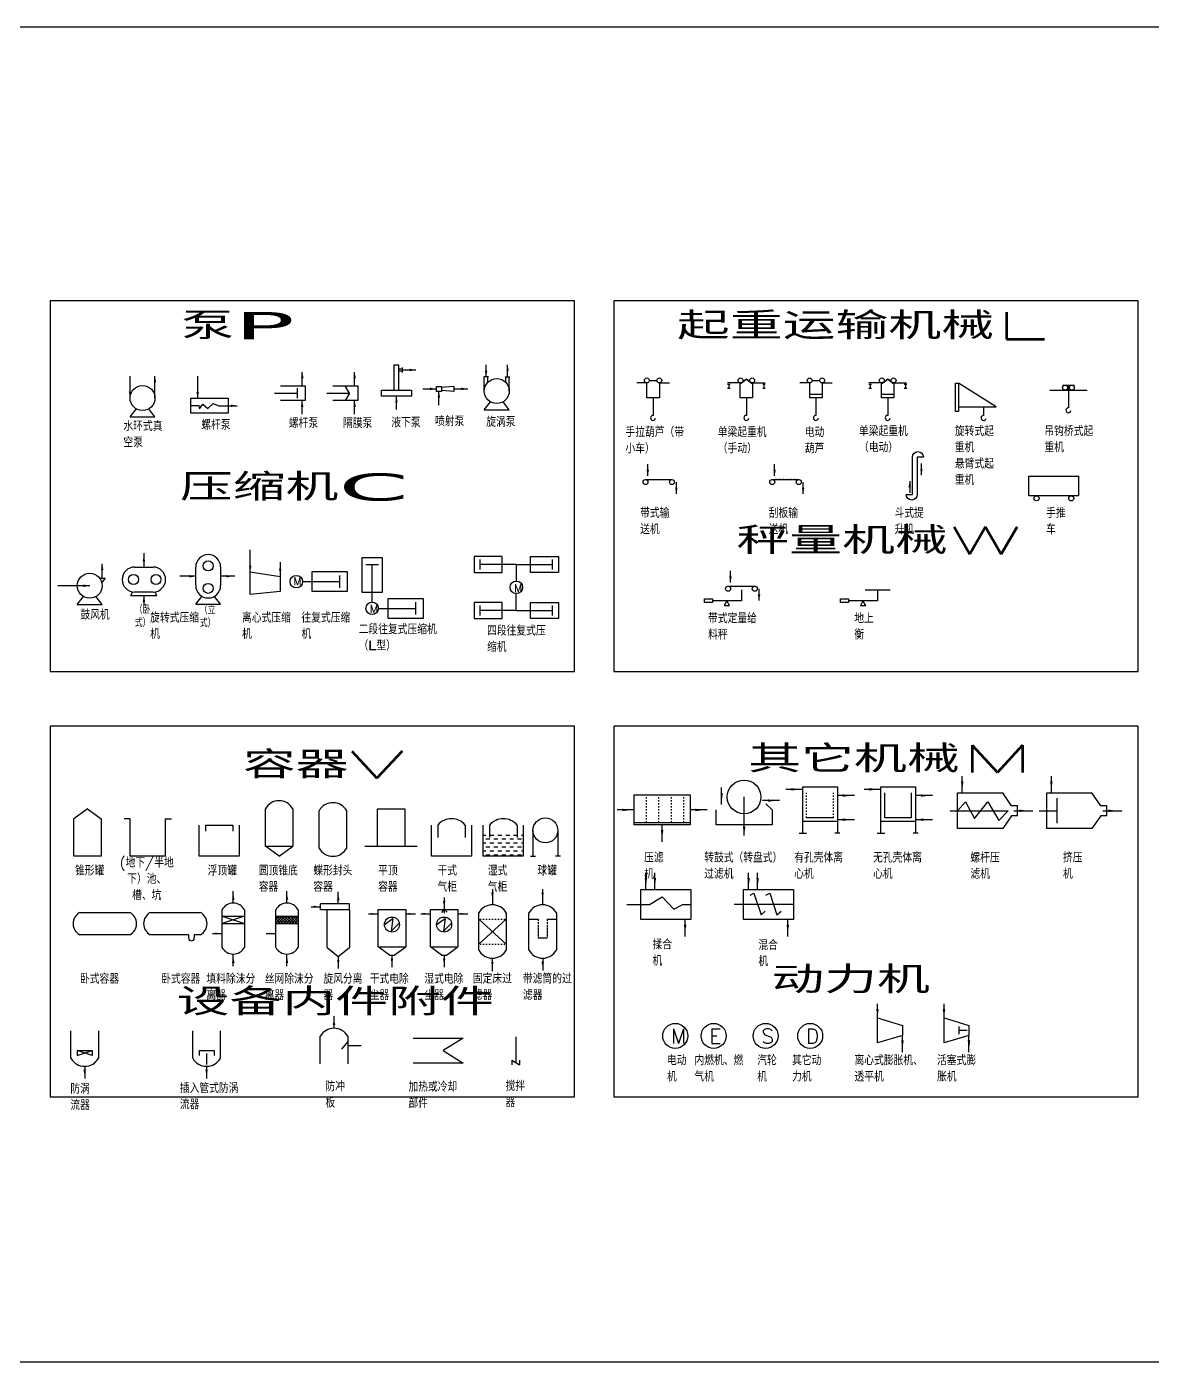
# Model space of a CAD drawing. Header units: millimetres. Extents: x 320 to 2980, y -19 to 1051.
# Drawn here: x 1423 to 2325, y -19 to 1051 of the extents above; entities that cross this region are included whole.
import ezdxf

# ---------------------------------------------------------------- set-up
doc = ezdxf.new("R2010")
doc.units = ezdxf.units.MM
doc.header["$LTSCALE"] = 0.08
doc.linetypes.add('ACAD_ISO03W100', pattern=[30, 12, -18])
doc.styles.get("Standard").update_dxf_attribs({"font": 'txt', "bigfont": 'gbcbig.shx'})

msp = doc.modelspace()

# ---------------------------------------------------------------- hatches: boundary and pattern name
h = msp.add_hatch()
h.set_pattern_fill('ANSI37', color=256, scale=0.5, style=0)
h.set_pattern_definition([(45, (-14.8865, 0), (-1.122532, 1.122532), []), (135, (-14.8865, 0), (-1.122532, -1.122532), [])])
h.paths.add_polyline_path([(1640.4, 332.3), (1640.4, 338.3), (1622.4, 338.3), (1622.4, 332.3)])

# ---------------------------------------------------------------- linework, layer by layer
for p, q in [((1505.7, 753.3), (1505.7, 770.9)), ((1525.7, 753.3), (1525.7, 770.9)), ((1559.9, 753.2), (1559.9, 770.8)), ((1643.7, 763.2), (1643.7, 774.1)), ((1685.6, 763.2), (1685.6, 774.1)), ((1721.1, 776.8), (1723.7, 776.8)), ((1721.1, 774.7), (1721.1, 776.8)), ((1723.7, 774.7), (1721.1, 774.7)), ((1723.7, 777.8), (1723.7, 773.7)), ((1723.7, 775.8), (1734.6, 775.8)), ((1790.9, 770.3), (1790.9, 779.8)), ((1808.1, 770.3), (1808.1, 779.8)), ((1626.1, 763.2), (1646.1, 763.2)), ((1639.6, 761.2), (1639.6, 753.2)), ((1646.1, 763.2), (1646.1, 751.2)), ((1668.1, 763.2), (1688.1, 763.2)), ((1681.6, 757.2), (1678.1, 763.2)), ((1688.1, 763.2), (1688.1, 751.2)), ((1740.2, 760.6), (1751.1, 760.6)), ((1751.1, 762.6), (1755.1, 762.6)), ((1751.1, 758.6), (1751.1, 762.6)), ((1755.1, 762.6), (1755.1, 758.6)), ((1765.1, 762.6), (1755.1, 761.7)), ((1765.1, 762.6), (1765.1, 758.6)), ((1765.3, 760.6), (1776.2, 760.6)), ((1792.9, 770.3), (1789, 770.3)), ((1789.5, 758.9), (1789.5, 770.3)), ((1792.4, 766), (1792.4, 770.3)), ((1806.1, 770.3), (1810, 770.3)), ((1806.6, 766), (1806.6, 770.3)), ((1809.5, 758.9), (1809.5, 770.3)), ((1984.4, 764.3), (1986.4, 764.3)), ((1984.4, 761.3), (1986.4, 761.3)), ((1985.4, 764.3), (1985.4, 761.3)), ((2012.5, 764.3), (2014.5, 764.3)), ((2012.5, 761.3), (2014.5, 761.3)), ((2013.5, 764.3), (2013.5, 761.3)), ((2097.6, 764.3), (2099.6, 764.3)), ((2097.6, 761.3), (2099.6, 761.3)), ((2098.6, 764.3), (2098.6, 761.3)), ((2125.8, 764.3), (2127.8, 764.3)), ((2125.8, 761.3), (2127.8, 761.3)), ((2126.8, 764.3), (2126.8, 761.3)), ((1621.4, 757.2), (1639.6, 757.2)), ((1646.1, 751.2), (1626.1, 751.2)), ((1643.6, 740.3), (1643.6, 751.2)), ((1663.4, 757.2), (1681.6, 757.2)), ((1688.1, 751.2), (1668.1, 751.2)), ((1681.6, 757.2), (1678.1, 751.2)), ((1685.6, 740.3), (1685.6, 751.2)), ((1719.1, 744), (1719.1, 754.8)), ((1755.1, 758.6), (1751.1, 758.6)), ((1753.1, 747.7), (1753.1, 758.6)), ((1765.1, 758.6), (1755.1, 759.4)), ((1789.5, 743.9), (1794.5, 750.3)), ((1809.5, 743.9), (1804.5, 750.3)), ((1505.7, 738.3), (1510.8, 744.6)), ((1525.7, 738.3), (1520.7, 744.6)), ((1789.5, 743.9), (1809.5, 743.9)), ((1505.7, 738.3), (1525.7, 738.3)), ((1920.4, 690.9), (1920.4, 700.3)), ((2022, 690.9), (2022, 700.3)), ((2139.6, 691.4), (2139.6, 700.8)), ((1943.3, 676.5), (1943.3, 685.9)), ((2044.9, 676.5), (2044.9, 685.9)), ((2130.2, 686.8), (2130.2, 677.4)), ((1602, 614), (1602, 631.6)), ((1516.8, 629.1), (1516.8, 617.9)), ((1626, 621.7), (1626, 610.4)), ((1786.2, 616), (1786.2, 624)), ((1844, 616), (1844, 624)), ((1483.4, 609), (1483.4, 620.4)), ((1509.4, 617.9), (1524.2, 617.9)), ((1558.3, 610.5), (1545.5, 610.5)), ((1558.3, 603.1), (1558.3, 617.9)), ((1578.3, 617.9), (1578.3, 603.1)), ((1589.6, 610.5), (1578.3, 610.5)), ((1673.7, 601.2), (1673.7, 611.2)), ((1704.7, 619.6), (1694.7, 619.6)), ((1699.7, 589.8), (1699.7, 619.6)), ((1815.1, 620), (1786.2, 620)), ((1815.1, 620), (1844, 620)), ((1815.1, 620), (1815.1, 606.6)), ((1986.7, 605.4), (1986.7, 614.8)), ((1473.4, 602.9), (1447.8, 602.9)), ((1481.2, 609), (1485.8, 609)), ((1485.8, 609), (1483, 605.5)), ((1643.9, 606.2), (1673.7, 606.2)), ((1995.5, 599.6), (1995.5, 590.9)), ((2009.6, 591), (2009.6, 600.4)), ((2094.5, 599.6), (2114.5, 599.6)), ((2104.5, 599.6), (2104.5, 590.9)), ((1463.4, 587.9), (1468.4, 594.2)), ((1483.4, 587.9), (1478.3, 594.2)), ((1506.4, 594.9), (1507.8, 598)), ((1527.2, 594.9), (1506.4, 594.9)), ((1524.2, 597.9), (1509.4, 597.9)), ((1516.8, 594.9), (1516.8, 587.1)), ((1527.2, 594.9), (1525.8, 598)), ((1558.3, 588.1), (1563.3, 594.4)), ((1578.3, 588.1), (1573.3, 594.4)), ((1734.5, 579.8), (1734.5, 589.8)), ((1815.1, 583.2), (1815.1, 596.6)), ((1995.5, 590.9), (1972.2, 590.9)), ((2104.5, 590.9), (2081.2, 590.9)), ((1463.4, 587.9), (1483.4, 587.9)), ((1558.3, 588.1), (1578.3, 588.1)), ((1704.7, 584.8), (1734.5, 584.8)), ((1786.2, 579.2), (1786.2, 587.2)), ((1815.1, 583.2), (1786.2, 583.2)), ((1815.1, 583.2), (1844, 583.2)), ((1844, 579.2), (1844, 587.2)), ((2172.3, 436.9), (2172.3, 450.4)), ((2243.7, 436.9), (2243.7, 450.4)), ((1979.6, 427.7), (1979.6, 441.2)), ((2044.6, 439.8), (2031.1, 439.8)), ((2044.6, 441.9), (2072.3, 441.9)), ((2044.6, 404.7), (2044.6, 441.9)), ((2072.3, 441.9), (2072.3, 404.7)), ((2107.2, 439.8), (2093.7, 439.8)), ((2107.2, 441.9), (2134.9, 441.9)), ((2107.2, 404.7), (2107.2, 441.9)), ((2134.9, 441.9), (2134.9, 404.7)), ((1997.6, 402.7), (1997.6, 433.7)), ((2025.9, 430.8), (2012.4, 430.8)), ((2020.1, 423.3), (2015, 428.3)), ((2086, 434.8), (2072.4, 434.8)), ((2110.2, 417), (2110.2, 437)), ((2131.7, 417), (2131.7, 437)), ((2148.6, 434.8), (2135, 434.8)), ((2168.6, 436.9), (2204.7, 436.9)), ((2168.6, 408.3), (2168.6, 436.9)), ((2168.6, 422.6), (2174.9, 429.9)), ((2174.9, 429.9), (2182.1, 416.4)), ((2182.1, 416.4), (2192.7, 429.7)), ((2192.7, 429.7), (2201.7, 414.8)), ((2211.7, 426.6), (2204.7, 436.9)), ((2240, 436.9), (2276.2, 436.9)), ((2240, 408.3), (2240, 436.9)), ((2248.2, 432.6), (2248.2, 412.6)), ((2283.2, 426.6), (2276.2, 436.9)), ((1909.4, 423.3), (1895.8, 423.3)), ((1967.9, 423.3), (1954.4, 423.3)), ((1975.1, 411.3), (1975.1, 423.3)), ((2020.1, 423.3), (2020.1, 411.3)), ((2162.6, 422.6), (2209, 422.6)), ((2201.7, 414.8), (2209, 422.6)), ((2211.7, 418.6), (2204.7, 408.3)), ((2216.7, 426.6), (2211.7, 426.6)), ((2216.7, 418.6), (2211.7, 418.6)), ((2213.6, 422.6), (2228.8, 422.6)), ((2216.7, 418.6), (2216.7, 426.6)), ((2234, 422.6), (2248.2, 422.6)), ((2283.2, 418.6), (2276.2, 408.3)), ((2288.1, 426.6), (2283.2, 426.6)), ((2288.1, 418.6), (2283.2, 418.6)), ((2285, 422.6), (2300.2, 422.6)), ((2288.1, 418.6), (2288.1, 426.6)), ((1909.4, 413.3), (1954.4, 413.3)), ((1931.9, 397.8), (1931.9, 411.3)), ((2020.1, 411.3), (1975.1, 411.3)), ((2072.3, 414), (2044.6, 414)), ((2069.1, 417), (2047.6, 417)), ((2086, 415.5), (2072.4, 415.5)), ((2134.9, 414), (2107.2, 414)), ((2131.7, 417), (2110.2, 417)), ((2148.6, 415.5), (2135, 415.5)), ((2204.7, 408.3), (2168.6, 408.3)), ((2276.2, 408.3), (2240, 408.3)), ((1788.7, 403.2), (1790.7, 403.2)), ((1788.7, 396.9), (1790.7, 396.9)), ((1790.7, 400.1), (1793.9, 400.1)), ((1793.9, 403.2), (1797, 403.2)), ((1793.9, 396.9), (1797, 396.9)), ((1797, 400.1), (1800.2, 400.1)), ((1800.2, 403.2), (1803.4, 403.2)), ((1800.2, 396.9), (1803.4, 396.9)), ((1803.4, 400.1), (1806.6, 400.1)), ((1806.6, 403.2), (1809.8, 403.2)), ((1806.6, 396.9), (1809.8, 396.9)), ((1809.8, 400.1), (1812.9, 400.1)), ((1812.9, 403.2), (1816.1, 403.2)), ((1812.9, 396.9), (1816.1, 396.9)), ((1816.1, 400.1), (1819.3, 400.1)), ((1819.3, 403.2), (1820.7, 403.2)), ((1819.3, 396.9), (1820.7, 396.9)), ((2041.6, 404.7), (2047.6, 404.7)), ((2074.3, 404.7), (2070.3, 404.7)), ((2104.2, 404.7), (2110.2, 404.7)), ((2136.9, 404.7), (2132.9, 404.7)), ((1693.8, 394.2), (1735.8, 394.2)), ((1788.7, 390.5), (1790.7, 390.5)), ((1790.7, 393.7), (1793.9, 393.7)), ((1790.7, 387.4), (1793.9, 387.4)), ((1793.9, 390.5), (1797, 390.5)), ((1797, 393.7), (1800.2, 393.7)), ((1797, 387.4), (1800.2, 387.4)), ((1800.2, 390.5), (1803.4, 390.5)), ((1803.4, 393.7), (1806.6, 393.7)), ((1803.4, 387.4), (1806.6, 387.4)), ((1806.6, 390.5), (1809.8, 390.5)), ((1809.8, 393.7), (1812.9, 393.7)), ((1809.8, 387.4), (1812.9, 387.4)), ((1812.9, 390.5), (1816.1, 390.5)), ((1816.1, 393.7), (1819.3, 393.7)), ((1816.1, 387.4), (1819.3, 387.4)), ((1819.3, 390.5), (1820.7, 390.5)), ((1826.4, 386.2), (1830.4, 386.2)), ((1850.4, 386.2), (1846.4, 386.2)), ((1918.9, 359.5), (1918.9, 373)), ((1926.1, 359.5), (1926.1, 373)), ((2001.2, 359.5), (2001.2, 373)), ((2008.4, 359.5), (2008.4, 373)), ((1588.4, 348.5), (1588.4, 358.1)), ((1631.4, 348.5), (1631.4, 358.1)), ((1672.5, 348.2), (1672.5, 357.8)), ((1757.3, 353.2), (1757.3, 340.6)), ((1796, 359.9), (1796, 347.3)), ((1836.2, 359.9), (1836.2, 347.3)), ((1921.7, 347.5), (1931.9, 353.7)), ((1931.9, 353.7), (1941.2, 343.9)), ((2002.4, 355), (2005.5, 356.6)), ((2005.5, 356.6), (2011.2, 339.2)), ((2015.1, 355), (2018.2, 356.6)), ((2018.2, 356.6), (2023.9, 339.2)), ((1650.7, 345.7), (1658.4, 345.7)), ((1757.1, 343.4), (1755.1, 341.1)), ((1757.5, 343.4), (1759.7, 341.3)), ((1903.6, 347.5), (1921.7, 347.5)), ((1941.2, 343.9), (1948.6, 347.5)), ((1948.6, 347.5), (1954.8, 347.5)), ((2037.1, 347.5), (1989.5, 347.5)), ((1579.4, 338.3), (1597.4, 338.3)), ((1597.4, 338.3), (1579.4, 332.3)), ((1579.4, 338.3), (1597.4, 332.3)), ((1579.4, 332.3), (1597.4, 332.3)), ((1622.4, 338.3), (1640.4, 338.3)), ((1622.4, 332.3), (1640.4, 332.3)), ((1696.8, 340), (1704.5, 340)), ((1726.7, 340), (1734.4, 340)), ((1738.6, 340), (1746.3, 340)), ((1768.5, 340), (1776.2, 340)), ((1807, 335.7), (1785, 315.7)), ((1785, 335.7), (1807, 315.7)), ((1825.2, 335.7), (1832.7, 335.7)), ((1839.7, 335.7), (1847.2, 335.7)), ((1950.3, 322), (1950.3, 335.5)), ((2011.2, 339.2), (2014.5, 342.2)), ((2023.9, 339.2), (2027.2, 342.2)), ((2032.6, 322), (2032.6, 335.5)), ((1571.8, 324.3), (1579.4, 324.3)), ((1614.7, 324.3), (1622.4, 324.3)), ((1832.7, 320.7), (1839.7, 320.7)), ((1588.4, 298.1), (1588.4, 307.7)), ((1631.4, 298.1), (1631.4, 307.7)), ((1672.5, 305.8), (1672.5, 296.2)), ((1715.5, 307), (1715.5, 297.4)), ((1757.3, 307), (1757.3, 297.4)), ((1795.9, 304.4), (1795.9, 294.1)), ((1836.3, 304.4), (1836.3, 294.7)), ((2104.4, 254.4), (2104.4, 267.9)), ((2157.7, 254.4), (2157.7, 267.9)), ((1669.1, 248.4), (1669.1, 258)), ((2169.9, 243.7), (2169.9, 249.7)), ((2176.2, 246.7), (2169.9, 246.7)), ((1680.1, 237.8), (1675.1, 231.6)), ((2124.4, 229.2), (2124.4, 242.7)), ((2177.7, 229.2), (2177.7, 242.7)), ((1561, 230.6), (1573, 230.6)), ((1561, 230.6), (1561, 226.6)), ((1567, 228.1), (1567, 219.4)), ((1573, 230.6), (1573, 226.6)), ((1690.9, 234.4), (1680.1, 234.4)), ((1469.4, 217.9), (1469.4, 208.2)), ((1567, 217.9), (1567, 208.2))]:
    msp.add_line(p, q)
at = {"lineweight": 30}
for p, q in [((1919.7, 765.4), (1911.7, 765.4)), ((1929.7, 765.4), (1937.7, 765.4)), ((1994.4, 765.4), (1984.4, 765.4)), ((2004.4, 765.4), (2014.4, 765.4)), ((2050.1, 765.4), (2042.1, 765.4)), ((2060.1, 765.4), (2068.1, 765.4)), ((2107.6, 765.4), (2097.6, 765.4)), ((2117.6, 765.4), (2127.6, 765.4)), ((2199.6, 746.3), (2169.4, 765.3)), ((2252.7, 763.6), (2262.1, 763.6)), ((2257.4, 763.6), (2257.4, 745.5)), ((1924.7, 753.4), (1924.7, 739.4)), ((1999.4, 753.4), (1999.4, 739.4)), ((2050.1, 756.3), (2060.1, 756.3)), ((2055.1, 753.4), (2055.1, 739.4)), ((2107.6, 756.3), (2117.6, 756.3)), ((2112.6, 753.4), (2112.6, 739.4)), ((2242.4, 759.5), (2272.4, 759.5)), ((2169.4, 746.3), (2199.6, 746.3)), ((2189.4, 746.3), (2189.4, 739.3)), ((1918.6, 688), (1939.8, 688)), ((2020.1, 688), (2041.4, 688)), ((2023.2, 688), (2023.2, 688.5)), ((2026.2, 688), (2026.2, 688.5)), ((2026.2, 688), (2026.2, 688.5)), ((2029.2, 688), (2029.2, 688.5)), ((2029.2, 688), (2029.2, 688.5)), ((2032.3, 688), (2032.3, 688.5)), ((2032.3, 688), (2032.3, 688.5)), ((2035.3, 688), (2035.3, 688.5)), ((2035.3, 688), (2035.3, 688.5)), ((2038.3, 688), (2038.3, 688.5)), ((1984.8, 602.5), (2006.1, 602.5)), ((1471.6, 424.2), (1460.6, 416.2)), ((1471.6, 424.2), (1482.6, 416.2)), ((1614.1, 394.2), (1614.1, 424.2)), ((1636.1, 424.2), (1636.1, 394.2)), ((1657.2, 392.6), (1657.2, 422.6)), ((1679.2, 422.6), (1679.2, 392.6)), ((1703.8, 394.2), (1703.8, 424.2)), ((1703.8, 424.2), (1725.8, 424.2)), ((1725.8, 424.2), (1725.8, 394.2)), ((1460.6, 386.2), (1460.6, 416.2)), ((1482.6, 416.2), (1482.6, 386.2)), ((1505.9, 416.2), (1500.9, 416.2)), ((1505.9, 386.2), (1505.9, 416.2)), ((1533.9, 416.2), (1533.9, 386.2)), ((1533.9, 416.2), (1538.9, 416.2)), ((1561.1, 386.2), (1561.1, 411.2)), ((1566.1, 411.2), (1588.1, 411.2)), ((1566.1, 411.2), (1566.1, 406.2)), ((1588.1, 411.2), (1588.1, 406.2)), ((1593.1, 411.2), (1593.1, 386.2)), ((1747.2, 386.2), (1747.2, 411.2)), ((1752.2, 411.2), (1752.2, 401.2)), ((1774.2, 411.2), (1774.2, 401.2)), ((1779.2, 411.2), (1779.2, 386.2)), ((1788.7, 386.2), (1788.7, 411.2)), ((1793.7, 411.2), (1793.7, 401.2)), ((1815.7, 411.2), (1815.7, 401.2)), ((1820.7, 411.2), (1820.7, 386.2)), ((1828.4, 406.9), (1828.4, 386.2)), ((1848.4, 406.9), (1848.4, 386.2)), ((1482.6, 386.2), (1460.6, 386.2)), ((1533.9, 386.2), (1505.9, 386.2)), ((1593.1, 386.2), (1561.1, 386.2)), ((1625.1, 386.2), (1614.1, 394.2)), ((1614.1, 394.2), (1636.1, 394.2)), ((1625.1, 386.2), (1636.1, 394.2)), ((1779.2, 386.2), (1747.2, 386.2)), ((1820.7, 386.2), (1788.7, 386.2)), ((1579.4, 313.2), (1579.4, 343.2)), ((1597.4, 343.2), (1597.4, 313.2)), ((1622.4, 313.2), (1622.4, 343.2)), ((1640.4, 343.2), (1640.4, 313.2)), ((1681.5, 348.2), (1658.4, 348.2)), ((1658.4, 343.2), (1658.4, 348.2)), ((1681.5, 343.2), (1658.4, 343.2)), ((1663.5, 313.2), (1663.5, 343.2)), ((1681.5, 343.2), (1681.5, 348.2)), ((1681.5, 343.2), (1681.5, 313.2)), ((1704.5, 313.6), (1704.5, 343.6)), ((1704.5, 343.6), (1726.5, 343.6)), ((1726.5, 343.6), (1726.5, 313.6)), ((1746.3, 313.6), (1746.3, 343.6)), ((1746.3, 343.6), (1768.3, 343.6)), ((1768.3, 343.6), (1768.3, 313.6)), ((1465.5, 341.2), (1505.5, 341.2)), ((1522, 341.2), (1562, 341.2)), ((1785, 310.9), (1785, 340.9)), ((1807, 340.9), (1807, 310.9)), ((1825.2, 310.9), (1825.2, 340.9)), ((1847.2, 340.9), (1847.2, 310.9)), ((1505.5, 323.2), (1465.5, 323.2)), ((1552.6, 323.2), (1522, 323.2)), ((1552.6, 323.2), (1552.6, 320.7)), ((1562, 323.2), (1557.2, 323.2)), ((1557.2, 323.2), (1557.2, 320.7)), ((1663.5, 313.2), (1672.5, 305.8)), ((1672.5, 305.8), (1681.5, 313.2)), ((1713.5, 307), (1704.5, 313.6)), ((1704.5, 313.6), (1726.5, 313.6)), ((1717.4, 307), (1726.5, 313.6)), ((1755.3, 307), (1746.3, 313.6)), ((1746.3, 313.6), (1768.3, 313.6)), ((1759.2, 307), (1768.3, 313.6)), ((1713.5, 307), (1717.4, 307)), ((1755.3, 307), (1759.2, 307)), ((1458.4, 224.3), (1458.4, 246.3)), ((1480.4, 246.3), (1480.4, 224.3)), ((1556, 224.3), (1556, 246.3)), ((1578, 246.3), (1578, 224.3)), ((1658.1, 220), (1658.1, 242)), ((1680.1, 242), (1680.1, 220)), ((1732.5, 240.5), (1772.5, 240.5)), ((1772.5, 240.5), (1756.6, 230.5)), ((1814.6, 241.4), (1814.6, 220.9)), ((1756.6, 230.5), (1772.5, 220.5)), ((1772.5, 220.5), (1732.5, 220.5)), ((1811.6, 222.7), (1811.6, 219)), ((1811.6, 222.7), (1817.6, 219)), ((1817.6, 222.7), (1817.6, 219))]:
    msp.add_line(p, q, dxfattribs=at)
at = {"lineweight": 35}
for p, q in [((1999.4, 768.4), (1994.4, 764.7)), ((1999.4, 768.4), (2004.4, 764.7)), ((2112.6, 768.4), (2107.6, 764.7)), ((2112.6, 768.4), (2117.6, 764.7))]:
    msp.add_line(p, q, dxfattribs=at)
at = {"linetype": 'ACAD_ISO03W100'}
for p, q in [((1919.4, 413.3), (1919.4, 435.3)), ((1929.4, 413.3), (1929.4, 435.3)), ((1939.4, 413.3), (1939.4, 435.3)), ((1949.4, 413.3), (1949.4, 435.3)), ((2047.6, 417), (2047.6, 437)), ((2069.1, 417), (2069.1, 437))]:
    msp.add_line(p, q, dxfattribs=at)
at = {"linetype": 'ACAD_ISO03W100', "ltscale": 0.5}
for p, q in [((1785, 335.7), (1807, 335.7)), ((1785, 315.7), (1807, 315.7))]:
    msp.add_line(p, q, dxfattribs=at)
at = {"linetype": 'ACAD_ISO03W100', "ltscale": 0.2}
for p, q in [((1832.7, 335.7), (1832.7, 320.7)), ((1832.7, 335.7), (1832.7, 320.7)), ((1839.7, 335.7), (1839.7, 320.7))]:
    msp.add_line(p, q, dxfattribs=at)
for points in [[(319.5, 1050.8), (2979.9, 1050.8), (2979.9, -19.2), (319.5, -19.2)], [(1441.8, 534.2), (1861.8, 534.2), (1861.8, 831.2), (1441.8, 831.2)], [(1893.3, 534.2), (2313.3, 534.2), (2313.3, 831.2), (1893.3, 831.2)], [(1717.1, 759.6), (1721.1, 759.6), (1721.1, 779.6), (1717.1, 779.6)], [(1554.3, 753.2), (1584.3, 753.2), (1584.3, 741.2), (1554.3, 741.2)], [(1707.1, 759.6), (1731.1, 759.6), (1731.1, 754.8), (1707.1, 754.8)], [(1691.7, 597.6), (1691.7, 625.6), (1707.7, 625.6), (1707.7, 597.6)], [(1803.8, 626.4), (1781.4, 626.4), (1781.4, 613.6), (1803.8, 613.6)], [(1826.4, 626.4), (1848.8, 626.4), (1848.8, 613.6), (1826.4, 613.6)], [(1602, 614), (1626, 610.4), (1626, 598.4), (1602, 596)], [(1651.7, 614.2), (1679.7, 614.2), (1679.7, 598.2), (1651.7, 598.2)], [(1712.5, 592.8), (1740.5, 592.8), (1740.5, 576.8), (1712.5, 576.8)], [(1803.8, 589.6), (1781.4, 589.6), (1781.4, 576.8), (1803.8, 576.8)], [(1826.4, 589.6), (1848.8, 589.6), (1848.8, 576.8), (1826.4, 576.8)], [(1965.9, 592.4), (1972.2, 592.4), (1972.2, 589.5), (1965.9, 589.5)], [(1983.8, 590.9), (1981.6, 587.2), (1986, 587.2)], [(2074.9, 592.4), (2081.2, 592.4), (2081.2, 589.5), (2074.9, 589.5)], [(2092.8, 590.9), (2090.7, 587.2), (2095, 587.2)], [(1441.8, 193.5), (1861.8, 193.5), (1861.8, 490.5), (1441.8, 490.5)], [(1893.3, 193.5), (2313.3, 193.5), (2313.3, 490.5), (1893.3, 490.5)], [(1909.4, 435.3), (1954.4, 435.3), (1954.4, 411.3), (1909.4, 411.3)], [(1914.8, 359.5), (1954.8, 359.5), (1954.8, 335.5), (1914.8, 335.5)], [(1997.1, 359.5), (2037.1, 359.5), (2037.1, 335.5), (1997.1, 335.5)], [(2104.4, 256.7), (2124.4, 250.7), (2124.4, 242.7), (2104.4, 236.7)], [(2157.7, 256.7), (2177.7, 250.7), (2177.7, 242.7), (2157.7, 236.7)]]:
    msp.add_lwpolyline(points, close=True)
for points in [[(1525.7, 765.9, 2, 0, 0), (1525.7, 770.9, 0, 0, 0)], [(1643.7, 769.1, 2, 0, 0), (1643.7, 774.1, 0, 0, 0)], [(1685.6, 769.1, 2, 0, 0), (1685.6, 774.1, 0, 0, 0)], [(1729.6, 775.8, 2, 0, 0), (1734.6, 775.8, 0, 0, 0)], [(1790.9, 775.3, 2, 0, 0), (1790.9, 770.3, 0, 0, 0)], [(1808.1, 775.1, 2, 0, 0), (1808.1, 780.1, 0, 0, 0)], [(1746.1, 760.6, 2, 0, 0), (1751.1, 760.6, 0, 0, 0)], [(1771.2, 760.6, 2, 0, 0), (1776.2, 760.6, 0, 0, 0)], [(1505.7, 758.3, 2, 0, 0), (1505.7, 753.3, 0, 0, 0)], [(1559.9, 758.2, 2, 0, 0), (1559.9, 753.2, 0, 0, 0)], [(1643.6, 746.2, 2, 0, 0), (1643.6, 751.2, 0, 0, 0)], [(1685.6, 746.2, 2, 0, 0), (1685.6, 751.2, 0, 0, 0)], [(1719.1, 749.8, 2, 0, 0), (1719.1, 754.8, 0, 0, 0)], [(1753.1, 753.6, 2, 0, 0), (1753.1, 758.6, 0, 0, 0)], [(1586.6, 747.1, 2, 0, 0), (1591.6, 747.1, 0, 0, 0)], [(1920.4, 695.9, 2, 0, 0), (1920.4, 690.9, 0, 0, 0)], [(2022, 695.9, 2, 0, 0), (2022, 690.9, 0, 0, 0)], [(2139.6, 696.4, 2, 0, 0), (2139.6, 691.4, 0, 0, 0)], [(2130.2, 681.8, 2, 0, 0), (2130.2, 686.8, 0, 0, 0)], [(1943.3, 681.5, 2, 0, 0), (1943.3, 676.5, 0, 0, 0)], [(2044.9, 681.5, 2, 0, 0), (2044.9, 676.5, 0, 0, 0)], [(1483.4, 615.4, 2, 0, 0), (1483.4, 620.4, 0, 0, 0)], [(1516.8, 622.4, 2, 0, 0), (1516.8, 627.4, 0, 0, 0)], [(1626, 614.9, 2, 0, 0), (1626, 619.9, 0, 0, 0)], [(1553.3, 610.5, 2, 0, 0), (1558.3, 610.5, 0, 0, 0)], [(1582.8, 610.5, 2, 0, 0), (1587.8, 610.5, 0, 0, 0)], [(1602, 619, 2, 0, 0), (1602, 614, 0, 0, 0)], [(1986.7, 610.4, 2, 0, 0), (1986.7, 605.4, 0, 0, 0)], [(1468.4, 602.9, 2, 0, 0), (1473.4, 602.9, 0, 0, 0)], [(1516.8, 589.9, 2, 0, 0), (1516.8, 594.9, 0, 0, 0)], [(2009.6, 596, 2, 0, 0), (2009.6, 591, 0, 0, 0)], [(2035.3, 439.8, 2, 0, 0), (2042.4, 439.8, 0, 0, 0)], [(2097.9, 439.8, 2, 0, 0), (2105, 439.8, 0, 0, 0)], [(2172.3, 446.2, 2, 0, 0), (2172.3, 439.1, 0, 0, 0)], [(2243.7, 446.2, 2, 0, 0), (2243.7, 439.1, 0, 0, 0)], [(1979.6, 437, 2, 0, 0), (1979.6, 429.9, 0, 0, 0)], [(2016.6, 430.8, 2, 0, 0), (2023.7, 430.8, 0, 0, 0)], [(2076.6, 434.8, 2, 0, 0), (2083.7, 434.8, 0, 0, 0)], [(2139.2, 434.8, 2, 0, 0), (2146.3, 434.8, 0, 0, 0)], [(1900, 423.3, 2, 0, 0), (1907.1, 423.3, 0, 0, 0)], [(1958.6, 423.3, 2, 0, 0), (1965.7, 423.3, 0, 0, 0)], [(2218, 422.6, 2, 0, 0), (2225.1, 422.6, 0, 0, 0)], [(2289.4, 422.6, 2, 0, 0), (2296.5, 422.6, 0, 0, 0)], [(1931.9, 407.1, 2, 0, 0), (1931.9, 400, 0, 0, 0)], [(1997.6, 409.8, 2, 0, 0), (1997.6, 402.7, 0, 0, 0)], [(2076.6, 415.5, 2, 0, 0), (2083.7, 415.5, 0, 0, 0)], [(2139.2, 415.5, 2, 0, 0), (2146.3, 415.5, 0, 0, 0)], [(1918.9, 368.8, 2, 0, 0), (1918.9, 361.7, 0, 0, 0)], [(1926.1, 368.8, 2, 0, 0), (1926.1, 361.7, 0, 0, 0)], [(2001.2, 368.8, 2, 0, 0), (2001.2, 361.7, 0, 0, 0)], [(2008.4, 368.8, 2, 0, 0), (2008.4, 361.7, 0, 0, 0)], [(1588.4, 351.3, 2, 0, 0), (1588.4, 356.3, 0, 0, 0)], [(1631.4, 351.3, 2, 0, 0), (1631.4, 356.3, 0, 0, 0)], [(1672.5, 351, 2, 0, 0), (1672.5, 356, 0, 0, 0)], [(1796, 357.1, 2, 0, 0), (1796, 352.1, 0, 0, 0)], [(1836.2, 357.1, 2, 0, 0), (1836.2, 352.1, 0, 0, 0)], [(1652.9, 345.8, 1.6, 0, 0), (1656.9, 345.8, 0, 0, 0)], [(1757.3, 350.4, 2, 0, 0), (1757.3, 345.4, 0, 0, 0)], [(1698.9, 340.1, 1.6, 0, 0), (1702.9, 340.1, 0, 0, 0)], [(1728.8, 340.1, 1.6, 0, 0), (1732.8, 340.1, 0, 0, 0)], [(1740.7, 340.1, 1.6, 0, 0), (1744.7, 340.1, 0, 0, 0)], [(1770.6, 340.1, 1.6, 0, 0), (1774.6, 340.1, 0, 0, 0)], [(1950.3, 331.3, 2, 0, 0), (1950.3, 324.2, 0, 0, 0)], [(2032.6, 331.3, 2, 0, 0), (2032.6, 324.2, 0, 0, 0)], [(1573.9, 324.3, 1.6, 0, 0), (1577.9, 324.3, 0, 0, 0)], [(1616.9, 324.3, 1.6, 0, 0), (1620.9, 324.3, 0, 0, 0)], [(1588.4, 300.8, 2, 0, 0), (1588.4, 305.8, 0, 0, 0)], [(1631.4, 300.8, 2, 0, 0), (1631.4, 305.8, 0, 0, 0)], [(1672.5, 303.1, 2, 0, 0), (1672.5, 298.1, 0, 0, 0)], [(1715.5, 304.2, 2, 0, 0), (1715.5, 299.2, 0, 0, 0)], [(1757.3, 304.2, 2, 0, 0), (1757.3, 299.2, 0, 0, 0)], [(1795.9, 301.6, 2, 0, 0), (1795.9, 296.6, 0, 0, 0)], [(1836.3, 301.7, 2, 0, 0), (1836.3, 296.7, 0, 0, 0)], [(1669.1, 251.1, 2, 0, 0), (1669.1, 256.1, 0, 0, 0)], [(2104.4, 263.8, 2, 0, 0), (2104.4, 256.7, 0, 0, 0)], [(2157.7, 263.8, 2, 0, 0), (2157.7, 256.7, 0, 0, 0)], [(2124.4, 238.6, 2, 0, 0), (2124.4, 231.4, 0, 0, 0)], [(2177.7, 238.6, 2, 0, 0), (2177.7, 231.4, 0, 0, 0)], [(1684.2, 234.4, 1.2, 0, 0), (1681.2, 234.4, 0, 0, 0)], [(1469.4, 215.2, 2, 0, 0), (1469.4, 210.2, 0, 0, 0)], [(1567, 215.2, 2, 0, 0), (1567, 210.2, 0, 0, 0)]]:
    msp.add_lwpolyline(points, format="xyseb")
at = {"lineweight": 30}
for points in [[(1929.7, 765.4), (1929.7, 753.4), (1919.7, 753.4), (1919.7, 765.4)], [(1921.7, 767.4), (1927.7, 767.4)], [(2004.4, 765.4), (2004.4, 753.4), (1994.4, 753.4), (1994.4, 765.4)], [(2060.1, 765.4), (2060.1, 753.4), (2050.1, 753.4), (2050.1, 765.4)], [(2052.1, 767.4), (2058.1, 767.4)], [(2117.6, 765.4), (2117.6, 753.4), (2107.6, 753.4), (2107.6, 765.4)]]:
    msp.add_lwpolyline(points, dxfattribs=at)
for points in [[(2167, 765.3), (2169.4, 765.3), (2169.4, 742.6), (2167, 742.6)], [(2225.7, 690.7), (2265.5, 690.7), (2265.5, 674.9), (2225.7, 674.9)]]:
    msp.add_lwpolyline(points, close=True, dxfattribs=at)
for points in [[(1554.3, 747.2), (1560.7, 747.2), (1561.3, 744.7), (1564, 748.3), (1567.9, 744.8), (1572.2, 748.9), (1576.8, 747.1), (1591.6, 747.1)], [(1709.5, 331.5), (1716.3, 336.4), (1714.9, 326.3), (1721.3, 332.7)], [(1751.3, 331.5), (1758.1, 336.4), (1756.7, 326.3), (1763.1, 332.7)], [(1463.4, 230.6), (1475.4, 230.6), (1475.4, 226.6), (1463.4, 230.6), (1463.4, 226.6), (1475.4, 230.6)]]:
    msp.add_lwpolyline(points)
msp.add_lwpolyline([(2127.5, 676), (2132.5, 676), (2132.5, 706, -1), (2141.2, 706), (2136.2, 706), (2136.2, 676, -1), (2127.4, 676)], format="xyb", dxfattribs=at)
for centre, radius in [((1515.7, 753.3), 10), ((1799.5, 758.9), 10), ((1568.3, 618.8), 4), ((1473.4, 602.9), 10), ((1508.5, 607.9), 4), ((1526.5, 607.9), 4), ((1638.9, 606.2), 5), ((1568.3, 600.8), 4), ((1815.1, 601.6), 5), ((1699.7, 584.8), 5), ((1997.6, 433.7), 13.5), ((1715.5, 331.5), 6), ((1757.3, 331.5), 6), ((1942.4, 242.3), 10), ((1973.2, 242.3), 10), ((2014.8, 242.3), 10), ((2050.5, 242.3), 10)]:
    msp.add_circle(centre, radius)
for centre, radius in [((1919.7, 767.4), 2), ((1929.7, 767.4), 2), ((1994.7, 767.4), 2), ((2004, 767.4), 2), ((2050.1, 767.4), 2), ((2060.1, 767.4), 2), ((2108, 767.4), 2), ((2117.3, 767.4), 2), ((2254.7, 761.6), 2), ((2260.1, 761.6), 2), ((1918.6, 686), 2), ((1939.8, 686), 2), ((2020.1, 686), 2), ((2041.4, 686), 2), ((2231.8, 673), 2), ((2259.6, 672.9), 2), ((1984.8, 600.5), 2), ((2006.1, 600.5), 2), ((1838.4, 406.9), 10)]:
    msp.add_circle(centre, radius, dxfattribs=at)
for centre, radius, start, end in [((1924.7, 737.4), 2, 90, 351.9772), ((1999.4, 737.4), 2, 90, 351.9772), ((2055.1, 737.4), 2, 90, 351.9772), ((2112.6, 737.4), 2, 90, 351.9772), ((2189.4, 737.3), 2, 90, 351.9772), ((2257.4, 743.5), 2, 90, 351.9772), ((1625.1, 418.2), 12.5, 28.652, 151.348), ((1668.2, 416.4), 12.7, 29.6493, 150.3507), ((1763.2, 401.8), 14.5, 40.4375, 139.5625), ((1804.7, 401.8), 14.5, 40.4375, 139.5625), ((1668.2, 398.9), 12.7, 209.6493, 330.3507), ((1588.4, 338.3), 10.3, 28.6995, 151.3005), ((1631.4, 338.3), 10.3, 28.6995, 151.3005), ((1796, 334.6), 12.7, 29.6493, 150.3507), ((1836.2, 334.6), 12.7, 29.6493, 150.3507), ((1470.4, 332.2), 10.3, 118.6995, 241.3005), ((1500.6, 332.2), 10.3, 298.6995, 61.3005), ((1526.9, 332.2), 10.3, 118.6995, 241.3005), ((1557.1, 332.2), 10.3, 298.6995, 61.3005), ((1554.9, 320.7), 2.3, 180, 0), ((1588.4, 318.1), 10.3, 208.6995, 331.3005), ((1631.4, 318.1), 10.3, 208.6995, 331.3005), ((1796, 317.2), 12.7, 209.6493, 330.3507), ((1836.2, 317.2), 12.7, 209.6493, 330.3507), ((1669.1, 235.7), 12.7, 29.6493, 150.3507), ((1469.4, 230.6), 12.7, 209.6493, 330.3507), ((1567, 230.6), 12.7, 209.6493, 330.3507)]:
    msp.add_arc(centre, radius, start, end, dxfattribs=at)
for centre, start, end in [((1568.3, 617.9), 0.3148, 179.6852), ((1509.4, 607.9), 90.3148, 269.6852), ((1524.2, 607.9), 270.3148, 89.6852), ((1568.3, 603.1), 180.3148, 359.6852)]:
    msp.add_arc(centre, 10, start, end)
for p in [(2023.2, 688), (2026.2, 688), (2029.2, 688), (2032.3, 688), (2035.3, 688), (2038.3, 688)]:
    msp.add_point(p, dxfattribs=at)

# ---------------------------------------------------------------- texts
for s, insert, char_height, width, attachment_point in [('{\\W2.7;起重运输机械L}', (1943.8, 822.2), 21.777, 300.692, 1), ('{\\W2.7;泵\\fVerdana|b0|i0|c0|p34;P}', (1546.7, 822.2), 21.777, 253.893, 1), ('液下泵', (1715, 737.6), 7.82, 22.619, 1), ('喷射泵', (1750, 738.6), 7.82, 22.619, 1), ('旋涡泵', (1791, 738.1), 7.82, 22.619, 1), ('水环式真空泵', (1500.4, 734.7), 7.82, 34.322, 1), ('螺杆泵', (1562.7, 735.7), 7.82, 22.619, 1), ('螺杆泵', (1632.9, 737.1), 7.82, 22.619, 1), ('隔膜泵', (1676.3, 737.1), 7.82, 22.619, 1), ('手拉葫芦（带小车）', (1902.5, 729.9), 7.82, 47.802, 1), ('单梁起重机（手动）', (1976.5, 729.9), 7.82, 47.802, 1), ('电动葫芦', (2046.2, 729.9), 7.82, 22.685, 1), ('单梁起重机（电动）', (2089.6, 730.7), 7.82, 47.802, 1), ('旋转式起重机\\P悬臂式起重机', (2166.4, 730.7), 7.82, 35.632, 1), ('吊钩桥式起重机', (2238.1, 730.7), 7.82, 40.576, 1), ('{\\W2.7;压缩机\\fVerdana|b0|i0|c0|p34;C}', (1545.6, 692.9), 21.777, 253.893, 1), ('带式输送机', (1914.3, 665.1), 7.82, 29.52, 1), ('刮板输送机', (2017.3, 665.1), 7.82, 29.256, 1), ('斗式提升机', (2118.1, 665.1), 7.82, 29.943, 1), ('手推车', (2239.5, 665.1), 7.82, 18.682, 1), ('{\\W2.7;秤量机械W}', (1991.4, 650.1), 21.777, 253.893, 1), ('M', (1636.7, 609.7), 6.26, 7.225, 1), ('M', (1813.3, 604.3), 6.26, 7.225, 1), ('鼓风机', (1465.9, 583.6), 7.82, 22.619, 1), ('（卧式）', (1509.5, 586.7), 6.26, 18.095, 1), ('旋转式压缩机', (1521.8, 581.2), 7.82, 40.375, 1), ('（立式）', (1561.6, 586.5), 6.26, 18.095, 1), ('离心式压缩机', (1595.4, 581.2), 7.82, 40.375, 1), ('往复式压缩机', (1643, 581.2), 7.82, 40.375, 1), ('M', (1697.9, 587.5), 6.26, 7.225, 1), ('带式定量给料秤', (1968.7, 580.7), 7.82, 40.4, 1), ('地上衡', (2085.8, 580.7), 7.82, 17.516, 1), ('二段往复式压缩机（{\\Fbold|c0;L}型）', (1688.8, 571.9), 7.823, 67.446, 1), ('四段往复式压缩机', (1791.7, 570.8), 7.82, 47.454, 1), ('{\\W2.7;容器V}', (1596.1, 470.4), 21.777, 253.893, 1), ('{\\W2.7;其它机械M}', (2000.9, 475.1), 21.777, 253.893, 1), ('压滤机', (1917.5, 389), 7.82, 17.86, 1), ('转鼓式（转盘式）过滤机', (1965.6, 389), 7.823, 63.381, 1), ('有孔壳体离心机', (2037.7, 389), 7.82, 40.4, 1), ('无孔壳体离心机', (2100.9, 389), 7.82, 42.167, 1), ('螺杆压滤机', (2178.8, 389), 7.82, 30.235, 1), ('挤压机', (2253, 389), 7.82, 17.86, 1), ('锥形罐', (1461.6, 378.6), 7.82, 22.619, 1), ('(地下/半地下）池、槽、坑', (1519.1, 368), 7.823, 45.664, 5), ('浮顶罐', (1567.9, 378.6), 7.82, 22.619, 1), ('圆顶锥底容器', (1608.8, 378.6), 7.82, 34.137, 1), ('蝶形封头容器', (1652.5, 378.6), 7.82, 34.259, 1), ('平顶容器', (1704.4, 378.6), 7.82, 22.619, 1), ('干式气柜', (1752, 378.6), 7.82, 22.619, 1), ('湿式气柜', (1792.3, 378.6), 7.82, 22.619, 1), ('球罐', (1832, 378.6), 7.82, 22.619, 1), ('揉合机', (1924.2, 319.4), 7.82, 17.86, 1), ('混合机', (2009, 319), 7.82, 17.86, 1), ('{\\W2.7;动力机}', (2019.4, 298.2), 21.777, 253.893, 1), ('卧式容器', (1465.6, 291.9), 7.82, 34.137, 1), ('卧式容器', (1530.7, 291.9), 7.82, 34.137, 1), ('填料除沫分离器', (1566.9, 291.9), 7.82, 39.409, 1), ('丝网除沫分离器', (1613.6, 291.9), 7.82, 39.908, 1), ('旋风分离器', (1660.6, 291.9), 7.82, 34.137, 1), ('干式电除尘器', (1697.7, 291.9), 7.82, 34.137, 1), ('湿式电除尘器', (1741.5, 291.9), 7.82, 34.137, 1), ('固定床过滤器', (1780.3, 292), 7.82, 34.259, 1), ('带滤筒的过滤器', (1820.4, 292), 7.82, 39.88, 1), ('{\\W2.7;设备内件附件}', (1543.1, 280.5), 21.777, 253.893, 1), ('M', (1939, 248), 11.8, 12.24, 1), ('E', (1969.8, 248), 11.8, 12.24, 1), ('S', (2011.4, 248), 11.8, 12.24, 1), ('D', (2047.1, 248), 11.8, 12.24, 1), ('电动机', (1935.8, 226.6), 7.82, 17.86, 1), ('内燃机、燃气机', (1957.8, 226.6), 7.82, 39.863, 1), ('汽轮机', (2008.1, 226.6), 7.82, 17.86, 1), ('其它动力机', (2036, 226.6), 7.82, 29.106, 1), ('离心式膨胀机、透平机', (2086, 226.6), 7.82, 56.482, 1), ('活塞式膨胀机', (2152.1, 226.6), 7.82, 34.581, 1), ('防涡流器', (1457.9, 203.8), 7.82, 22.712, 1), ('插入管式防涡流器', (1545.6, 204.3), 7.82, 47.766, 1), ('防冲板', (1662.2, 205.7), 7.82, 17.848, 1), ('加热或冷却部件', (1728.7, 205.4), 7.82, 40.871, 1), ('搅拌器', (1806.5, 206.1), 7.82, 18.213, 1)]:
    msp.add_mtext(s, dxfattribs=dict(insert=insert, char_height=char_height, width=width, attachment_point=attachment_point))

doc.saveas('drawing.dxf')
